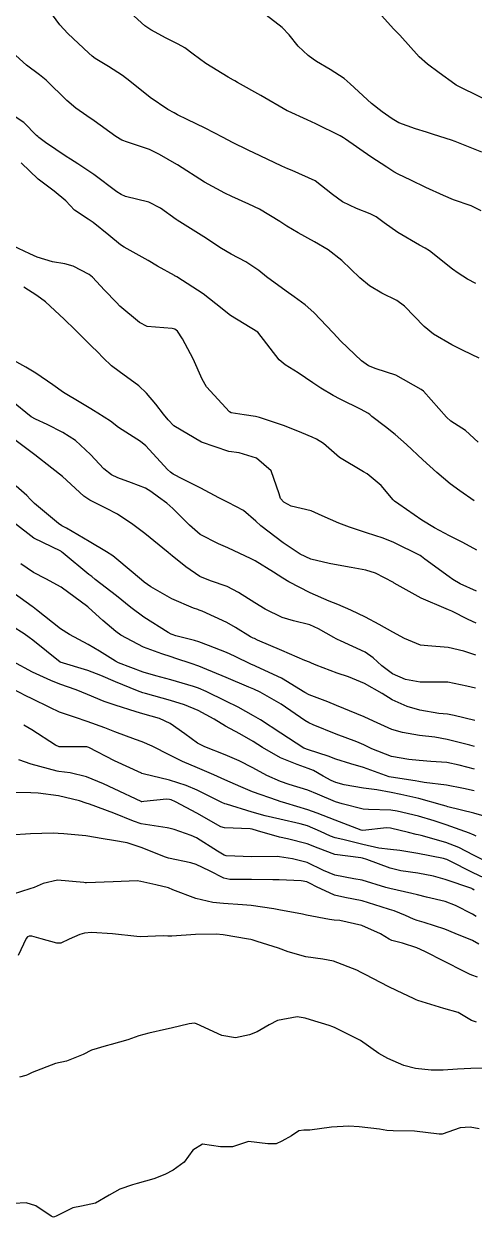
# Model space of a CAD drawing. Header units: metres. Extents: x 298520 to 308411, y 7433745 to 7450750.
# Drawn here: x 300365 to 300397.5, y 7448669.1 to 7448755.3 of the extents above; entities that cross this region are included whole.
import ezdxf

# ---------------------------------------------------------------- set-up
doc = ezdxf.new("R2010")
doc.units = ezdxf.units.M
doc.header["$LTSCALE"] = 10
doc.layers.add('Curvas de Nivel 1m', color=11, linetype='Continuous')
doc.layers.add('Curvas de Nivel 5m', color=15, linetype='Continuous')

msp = doc.modelspace()

# ---------------------------------------------------------------- linework, layer by layer
at = {"layer": 'Curvas de Nivel 1m', "flags": 128}
for points, elevation in [([(300397.641, 7448736.556), (300397.039, 7448736.874), (300396.369, 7448737.296), (300395.96, 7448737.596), (300394.297, 7448738.907), (300393.976, 7448739.112), (300393.562, 7448739.332), (300391.993, 7448740.243), (300391.009, 7448740.945), (300390.431, 7448741.378), (300390.009, 7448741.588), (300389.015, 7448741.968), (300388.018, 7448742.451), (300387.275, 7448742.987), (300386.037, 7448743.971), (300384.363, 7448744.711), (300384.05, 7448744.83), (300383.62, 7448745.034), (300382.06, 7448745.772), (300381.189, 7448746.188), (300380.069, 7448746.732), (300379.382, 7448747.087), (300378.08, 7448747.762), (300376.801, 7448748.398), (300376.089, 7448748.743), (300375.841, 7448748.875), (300375.397, 7448749.13), (300374.106, 7448749.991), (300372.655, 7448751.165), (300372.127, 7448751.565), (300371.1, 7448752.213), (300370.139, 7448752.792), (300369.921, 7448752.973), (300369.686, 7448753.197), (300368.164, 7448754.612), (300367.591, 7448755.226), (300366.192, 7448757.165)], 707), ([(300398.012, 7448741.813), (300397.303, 7448742.158), (300396.02, 7448742.606), (300395.306, 7448742.897), (300394.029, 7448743.494), (300392.942, 7448744.013), (300392.038, 7448744.452), (300391.723, 7448744.618), (300391.206, 7448744.943), (300390.054, 7448745.71), (300388.228, 7448746.978), (300388.074, 7448747.079), (300387.849, 7448747.208), (300386.084, 7448748.074), (300385.443, 7448748.366), (300384.092, 7448748.987), (300384.012, 7448749.031), (300382.109, 7448750.119), (300380.422, 7448751.076), (300380.227, 7448751.182), (300380.125, 7448751.24), (300379.76, 7448751.451), (300378.136, 7448752.449), (300377.223, 7448753.109), (300376.609, 7448753.576), (300376.15, 7448753.829), (300375.282, 7448754.261), (300374.16, 7448754.868), (300373.731, 7448755.154), (300372.184, 7448756.553)], 708), ([(300398.061, 7448746.045), (300396.133, 7448746.818), (300396.072, 7448746.84), (300395.943, 7448746.882), (300394.515, 7448747.341), (300394.079, 7448747.476), (300393.286, 7448747.713), (300392.085, 7448748.151), (300391.587, 7448748.437), (300390.871, 7448748.948), (300390.102, 7448749.561), (300388.559, 7448750.976), (300388.127, 7448751.346), (300387.12, 7448752.003), (300386.139, 7448752.58), (300385.883, 7448752.746), (300385.517, 7448753.009), (300384.811, 7448753.681), (300384.158, 7448754.502), (300383.649, 7448755.035), (300382.18, 7448756.166)], 709), ([(300397.886, 7448731.164), (300396.724, 7448731.71), (300395.895, 7448732.115), (300394.568, 7448732.903), (300393.911, 7448733.447), (300392.483, 7448734.924), (300391.937, 7448735.32), (300390.851, 7448735.855), (300389.947, 7448736.395), (300389.251, 7448736.967), (300387.965, 7448738.209), (300386.978, 7448738.99), (300385.981, 7448739.568), (300384.8, 7448740.208), (300383.998, 7448740.69), (300383.48, 7448741.035), (300382.012, 7448741.921), (300381.244, 7448742.291), (300380.021, 7448742.845), (300379.511, 7448743.085), (300378.034, 7448743.87), (300376.102, 7448745.12), (300376.053, 7448745.15), (300374.786, 7448745.865), (300374.064, 7448746.219), (300372.485, 7448746.75), (300372.07, 7448746.911), (300371.632, 7448747.174), (300370.084, 7448748.303), (300369.548, 7448748.659), (300368.749, 7448749.21), (300368.101, 7448749.772), (300366.599, 7448751.235), (300366.127, 7448751.616), (300365.195, 7448752.316), (300364.143, 7448753.27)], 706), ([(300397.526, 7448720.864), (300396.468, 7448721.578), (300395.775, 7448722.082), (300394.807, 7448722.9), (300393.797, 7448723.819), (300392.617, 7448724.922), (300391.82, 7448725.641), (300391.1, 7448726.215), (300390.13, 7448726.956), (300389.971, 7448727.094), (300389.835, 7448727.193), (300389.351, 7448727.452), (300387.845, 7448728.194), (300387.335, 7448728.475), (300386.453, 7448729.001), (300385.859, 7448729.382), (300384.796, 7448730.094), (300383.878, 7448730.685), (300383.434, 7448731.034), (300381.903, 7448733.05), (300379.92, 7448734.244), (300378.871, 7448735.091), (300377.94, 7448735.799), (300376.042, 7448737.029), (300375.953, 7448737.08), (300375.927, 7448737.095), (300375.876, 7448737.121), (300374.637, 7448737.817), (300373.963, 7448738.208), (300372.233, 7448739.167), (300371.975, 7448739.337), (300371.126, 7448740.038), (300370, 7448740.964), (300369.646, 7448741.195), (300368.66, 7448741.861), (300368.016, 7448742.516), (300367.191, 7448743.228), (300366.036, 7448744.085), (300364.794, 7448745.259)], 704), ([(300397.717, 7448717.29), (300396.694, 7448717.847), (300395.727, 7448718.335), (300394.65, 7448718.901), (300393.741, 7448719.465), (300392.068, 7448720.617), (300391.762, 7448720.836), (300391.664, 7448720.931), (300390.802, 7448721.974), (300389.781, 7448722.818), (300389.527, 7448722.963), (300387.798, 7448723.99), (300386.629, 7448724.998), (300386.128, 7448725.317), (300385.817, 7448725.455), (300385.062, 7448725.776), (300383.825, 7448726.283), (300382.004, 7448726.876), (300381.832, 7448726.925), (300381.726, 7448726.946), (300380.898, 7448727.064), (300379.971, 7448727.214), (300379.835, 7448727.293), (300378.193, 7448729.097), (300377.861, 7448729.642), (300377.216, 7448731.107), (300376.449, 7448732.563), (300376.101, 7448733.118), (300375.905, 7448733.268), (300375.714, 7448733.315), (300373.907, 7448733.447), (300373.336, 7448733.731), (300371.929, 7448734.924), (300371.675, 7448735.174), (300370.83, 7448736.075), (300369.951, 7448737.002), (300369.706, 7448737.202), (300368.559, 7448737.811), (300367.96, 7448737.973), (300367.074, 7448738.117), (300365.965, 7448738.46), (300365.418, 7448738.699), (300364.204, 7448739.267)], 703), ([(300397.685, 7448714.33), (300396.499, 7448714.878), (300395.982, 7448715.172), (300395.698, 7448715.377), (300393.963, 7448716.655), (300393.712, 7448716.841), (300393.605, 7448716.911), (300391.722, 7448717.859), (300390.941, 7448718.158), (300389.729, 7448718.547), (300388.524, 7448718.972), (300387.746, 7448719.256), (300386.536, 7448719.783), (300385.754, 7448720.134), (300384.297, 7448720.485), (300383.76, 7448720.763), (300383.538, 7448721.032), (300383.422, 7448721.378), (300382.844, 7448723.039), (300381.796, 7448723.952), (300380.55, 7448724.321), (300379.803, 7448724.419), (300377.813, 7448725.1), (300375.824, 7448726.273), (300375.415, 7448726.712), (300375.088, 7448727.131), (300374.536, 7448727.836), (300373.848, 7448728.643), (300373.288, 7448729.156), (300371.868, 7448730.204), (300371.317, 7448730.618), (300370.723, 7448731.187), (300370.312, 7448731.619), (300369.891, 7448732.031), (300368.695, 7448733.212), (300367.914, 7448733.973), (300366.559, 7448735.234), (300365.937, 7448735.693), (300364.992, 7448736.302)], 702), ([(300397.655, 7448712.023), (300397.076, 7448712.287), (300395.893, 7448712.887), (300395.665, 7448713.001), (300395.485, 7448713.073), (300393.677, 7448713.836), (300391.746, 7448714.929), (300391.693, 7448714.959), (300390.378, 7448715.628), (300389.702, 7448715.852), (300388.625, 7448716.049), (300387.705, 7448716.206), (300387.051, 7448716.334), (300385.709, 7448716.662), (300384.956, 7448717.018), (300383.725, 7448717.839), (300382.103, 7448719.046), (300381.746, 7448719.387), (300380.859, 7448720.169), (300379.76, 7448720.751), (300379.079, 7448721.087), (300377.77, 7448721.772), (300376.473, 7448722.416), (300375.78, 7448722.788), (300375.583, 7448722.925), (300375.379, 7448723.126), (300373.808, 7448724.838), (300373.412, 7448725.154), (300371.823, 7448726.161), (300371.257, 7448726.608), (300370.342, 7448727.192), (300370.016, 7448727.379), (300369.837, 7448727.498), (300369.105, 7448727.946), (300367.855, 7448728.675), (300367.089, 7448729.228), (300365.871, 7448730.069), (300365.14, 7448730.515), (300363.882, 7448731.219)], 701), ([(300397.6, 7448707.326), (300396.988, 7448707.483), (300395.606, 7448707.764), (300394.734, 7448707.771), (300393.606, 7448707.764), (300392.559, 7448707.97), (300391.615, 7448708.381), (300390.841, 7448708.942), (300390.214, 7448709.537), (300389.633, 7448709.929), (300387.864, 7448710.755), (300387.642, 7448710.854), (300387.555, 7448710.895), (300387.391, 7448710.984), (300386.268, 7448711.62), (300385.652, 7448711.901), (300384.478, 7448712.199), (300383.657, 7448712.44), (300382.421, 7448713.042), (300381.67, 7448713.496), (300380.504, 7448714.244), (300379.687, 7448714.677), (300378.478, 7448715.092), (300377.696, 7448715.402), (300376.681, 7448716.093), (300375.711, 7448716.892), (300375.582, 7448716.992), (300375.405, 7448717.125), (300373.733, 7448718.506), (300372.858, 7448719.159), (300371.75, 7448719.89), (300370.916, 7448720.344), (300369.76, 7448720.902), (300369.334, 7448721.204), (300367.777, 7448722.614), (300367.028, 7448723.228), (300365.797, 7448724.184), (300364.343, 7448725.262)], 699), ([(300397.574, 7448704.993), (300396.063, 7448705.368), (300395.578, 7448705.447), (300394.961, 7448705.514), (300393.581, 7448705.744), (300392.67, 7448706.01), (300391.589, 7448706.504), (300390.86, 7448706.947), (300389.604, 7448707.678), (300388.431, 7448708.151), (300387.614, 7448708.414), (300386.103, 7448709.003), (300385.77, 7448709.153), (300385.625, 7448709.216), (300385.296, 7448709.344), (300383.633, 7448710.062), (300381.874, 7448710.814), (300381.642, 7448710.916), (300381.548, 7448710.957), (300381.37, 7448711.054), (300380.291, 7448711.712), (300379.653, 7448712.075), (300377.874, 7448712.885), (300377.662, 7448712.975), (300377.568, 7448713.008), (300377.252, 7448713.106), (300375.673, 7448713.797), (300374.17, 7448714.661), (300373.691, 7448714.993), (300373.488, 7448715.152), (300371.708, 7448716.653), (300371.416, 7448716.88), (300370.965, 7448717.181), (300369.724, 7448717.933), (300368.076, 7448718.879), (300367.741, 7448719.064), (300367.492, 7448719.223), (300365.757, 7448720.663), (300365.473, 7448720.957), (300365.199, 7448721.248), (300364.441, 7448721.931)], 698), ([(300397.547, 7448703.122), (300397.192, 7448703.221), (300395.554, 7448703.64), (300394.668, 7448703.787), (300393.558, 7448703.915), (300392.351, 7448704.138), (300391.564, 7448704.36), (300390.242, 7448704.953), (300389.576, 7448705.276), (300389.053, 7448705.491), (300387.584, 7448706.087), (300386.938, 7448706.341), (300385.591, 7448706.845), (300385.287, 7448707.013), (300383.608, 7448708.05), (300381.765, 7448708.904), (300381.622, 7448708.963), (300381.426, 7448709.053), (300380.209, 7448709.651), (300379.631, 7448709.903), (300378.319, 7448710.411), (300377.639, 7448710.671), (300377.313, 7448710.778), (300375.969, 7448711.125), (300375.715, 7448711.2), (300375.644, 7448711.228), (300375.429, 7448711.348), (300373.656, 7448712.461), (300372.717, 7448713.159), (300371.675, 7448713.994), (300370.154, 7448715.193), (300369.894, 7448715.397), (300369.696, 7448715.554), (300367.835, 7448717.095), (300367.713, 7448717.19), (300367.66, 7448717.221), (300365.727, 7448718.175), (300364.324, 7448719.261)], 697), ([(300397.529, 7448701.495), (300396.442, 7448701.786), (300395.534, 7448701.966), (300394.385, 7448702.051), (300393.535, 7448702.104), (300392.795, 7448702.181), (300391.538, 7448702.414), (300390.133, 7448702.954), (300389.547, 7448703.25), (300389.046, 7448703.47), (300387.559, 7448704.02), (300385.892, 7448704.681), (300385.57, 7448704.83), (300385.287, 7448705.013), (300383.584, 7448706.18), (300382.056, 7448707.045), (300381.596, 7448707.258), (300381.243, 7448707.411), (300379.608, 7448708.106), (300377.911, 7448708.805), (300377.62, 7448708.913), (300377.068, 7448709.108), (300375.973, 7448709.471), (300375.627, 7448709.588), (300374.958, 7448709.808), (300373.634, 7448710.304), (300372.005, 7448711.166), (300371.645, 7448711.42), (300370.69, 7448712.221), (300369.663, 7448713.166), (300369.624, 7448713.2), (300367.684, 7448714.62), (300366.581, 7448715.231), (300365.697, 7448715.692), (300364.773, 7448716.323)], 696), ([(300398.246, 7448698.098), (300397.495, 7448698.312), (300395.614, 7448698.776), (300395.502, 7448698.809), (300395.235, 7448698.893), (300393.507, 7448699.368), (300392.229, 7448699.648), (300391.511, 7448699.794), (300390.476, 7448699.987), (300389.515, 7448700.124), (300388.124, 7448700.367), (300387.518, 7448700.531), (300387.2, 7448700.665), (300386.608, 7448700.994), (300385.904, 7448701.381), (300385.528, 7448701.539), (300384.724, 7448701.825), (300383.536, 7448702.296), (300382.224, 7448703.043), (300381.549, 7448703.48), (300380.593, 7448704.029), (300379.566, 7448704.603), (300378.743, 7448705.088), (300377.579, 7448705.714), (300376.597, 7448706.128), (300375.586, 7448706.452), (300373.792, 7448706.947), (300373.591, 7448707.007), (300373.198, 7448707.154), (300371.602, 7448707.798), (300370.549, 7448708.245), (300369.614, 7448708.601), (300367.623, 7448709.22), (300365.638, 7448710.797), (300365.388, 7448710.991), (300365.019, 7448711.249), (300364.182, 7448711.795)], 694), ([(300397.671, 7448696.658), (300397.472, 7448696.746), (300397.392, 7448696.781), (300397.185, 7448696.864), (300395.482, 7448697.472), (300394.624, 7448697.76), (300393.491, 7448698.083), (300391.962, 7448698.467), (300391.497, 7448698.536), (300389.885, 7448698.568), (300389.498, 7448698.604), (300387.981, 7448698.975), (300387.504, 7448699.135), (300386.197, 7448699.686), (300385.512, 7448699.967), (300384.163, 7448700.377), (300383.519, 7448700.593), (300382.549, 7448701.04), (300381.528, 7448701.593), (300380.556, 7448702.088), (300379.537, 7448702.522), (300378.069, 7448703.095), (300377.547, 7448703.364), (300376.623, 7448704.048), (300375.568, 7448704.797), (300374.793, 7448705.138), (300373.576, 7448705.487), (300373.104, 7448705.629), (300371.582, 7448706.099), (300370.788, 7448706.385), (300369.59, 7448706.891), (300368.776, 7448707.208), (300367.599, 7448707.633), (300366.934, 7448707.896), (300365.612, 7448708.485), (300364.203, 7448709.261)], 693), ([(300398.345, 7448694.851), (300397.457, 7448695.281), (300396.415, 7448695.828), (300395.466, 7448696.198), (300393.677, 7448696.702), (300393.471, 7448696.749), (300393.335, 7448696.775), (300392.78, 7448696.92), (300391.477, 7448697.226), (300391.176, 7448697.245), (300389.475, 7448697.071), (300389.343, 7448697.094), (300387.485, 7448697.8), (300386.172, 7448698.32), (300385.496, 7448698.563), (300383.908, 7448699.026), (300383.504, 7448699.155), (300383.321, 7448699.216), (300381.511, 7448699.855), (300380.659, 7448700.207), (300379.519, 7448700.729), (300378.706, 7448701.088), (300377.528, 7448701.573), (300376.452, 7448702.036), (300375.537, 7448702.502), (300374.263, 7448703.143), (300373.548, 7448703.458), (300373.066, 7448703.639), (300371.563, 7448704.185), (300370.853, 7448704.468), (300369.57, 7448704.932), (300368.718, 7448705.209), (300367.577, 7448705.614), (300366.872, 7448705.935), (300365.586, 7448706.577), (300365.134, 7448706.792), (300364.225, 7448707.261)], 692), ([(300399.02, 7448693.253), (300397.44, 7448694.005), (300395.682, 7448694.887), (300395.531, 7448694.967), (300395.454, 7448694.997), (300395.31, 7448695.036), (300393.458, 7448695.399), (300392.148, 7448695.618), (300391.461, 7448695.699), (300390.622, 7448695.788), (300389.464, 7448696.041), (300388.035, 7448696.407), (300387.468, 7448696.534), (300387.139, 7448696.654), (300386.415, 7448696.996), (300385.479, 7448697.387), (300384.956, 7448697.54), (300383.485, 7448697.868), (300382.41, 7448698.119), (300381.493, 7448698.378), (300379.63, 7448698.949), (300379.502, 7448698.991), (300379.297, 7448699.082), (300377.512, 7448699.981), (300376.722, 7448700.319), (300375.519, 7448700.692), (300373.603, 7448701.149), (300373.523, 7448701.174), (300373.487, 7448701.187), (300371.537, 7448702.093), (300369.686, 7448703.062), (300369.551, 7448703.099), (300367.679, 7448703.09), (300367.551, 7448703.108), (300367.284, 7448703.223), (300365.564, 7448704.317), (300364.985, 7448704.666)], 691), ([(300397.663, 7448690.857), (300397.404, 7448691.011), (300396.169, 7448691.638), (300395.413, 7448691.928), (300394.066, 7448692.254), (300393.418, 7448692.403), (300393.007, 7448692.504), (300391.422, 7448692.865), (300391.146, 7448692.943), (300389.438, 7448693.464), (300388.834, 7448693.572), (300387.442, 7448693.842), (300386.631, 7448694.178), (300385.45, 7448694.741), (300384.391, 7448695.021), (300383.454, 7448695.167), (300383.302, 7448695.184), (300381.454, 7448695.169), (300379.611, 7448695.235), (300379.455, 7448695.278), (300378.972, 7448695.57), (300377.467, 7448696.527), (300377.069, 7448696.706), (300375.844, 7448697.124), (300375.475, 7448697.236), (300375.347, 7448697.259), (300373.479, 7448697.544), (300372.912, 7448697.725), (300371.49, 7448698.315), (300369.735, 7448698.961), (300369.501, 7448699.042), (300369.011, 7448699.205), (300367.506, 7448699.569), (300366.018, 7448699.753), (300365.508, 7448699.769), (300364.042, 7448699.795)], 689), ([(300397.863, 7448688.855), (300397.386, 7448689.123), (300396.145, 7448689.634), (300395.393, 7448689.936), (300393.892, 7448690.411), (300393.399, 7448690.564), (300393.144, 7448690.658), (300392.56, 7448690.923), (300391.73, 7448691.259), (300391.407, 7448691.361), (300390.803, 7448691.555), (300389.418, 7448691.987), (300388.178, 7448692.216), (300387.424, 7448692.398), (300386.124, 7448693), (300385.673, 7448693.244), (300385.436, 7448693.347), (300385.026, 7448693.425), (300383.438, 7448693.497), (300382.969, 7448693.504), (300381.438, 7448693.511), (300379.882, 7448693.518), (300379.438, 7448693.626), (300378.396, 7448694.138), (300377.448, 7448694.593), (300377.064, 7448694.72), (300375.452, 7448695.06), (300375.223, 7448695.132), (300373.46, 7448695.837), (300372.449, 7448696.175), (300371.465, 7448696.347), (300370.732, 7448696.447), (300369.468, 7448696.675), (300367.872, 7448696.813), (300367.469, 7448696.84), (300367.103, 7448696.859), (300365.469, 7448696.83), (300364.001, 7448696.731)], 688), ([(300397.744, 7448686.461), (300397.351, 7448686.623), (300397.174, 7448686.686), (300396.793, 7448686.868), (300395.364, 7448687.611), (300393.95, 7448688.328), (300393.378, 7448688.585), (300392.342, 7448688.926), (300391.576, 7448689.128), (300391.386, 7448689.207), (300390.745, 7448689.59), (300389.395, 7448690.201), (300387.825, 7448690.549), (300387.399, 7448690.595), (300387.057, 7448690.642), (300385.402, 7448690.952), (300385.124, 7448691.013), (300383.408, 7448691.336), (300383.048, 7448691.394), (300381.412, 7448691.641), (300380.791, 7448691.687), (300379.413, 7448691.78), (300378.639, 7448691.863), (300377.419, 7448692.14), (300375.766, 7448692.787), (300375.43, 7448692.917), (300374.515, 7448693.139), (300373.435, 7448693.388), (300373.174, 7448693.415), (300371.435, 7448693.344), (300369.515, 7448693.28), (300369.434, 7448693.285), (300369.337, 7448693.298), (300367.435, 7448693.472), (300366.396, 7448693.236), (300365.733, 7448692.94), (300365.427, 7448692.853), (300364.221, 7448692.462)], 687), ([(300397.672, 7448683.22), (300397.318, 7448683.338), (300396.358, 7448683.909), (300395.326, 7448684.217), (300393.449, 7448684.791), (300393.332, 7448684.835), (300393.279, 7448684.857), (300393.182, 7448684.912), (300391.913, 7448685.506), (300391.341, 7448685.777), (300389.639, 7448686.668), (300389.351, 7448686.817), (300389.043, 7448686.963), (300387.363, 7448687.621), (300386.593, 7448687.764), (300385.367, 7448687.934), (300384.089, 7448688.306), (300383.376, 7448688.553), (300381.852, 7448689.053), (300381.492, 7448689.166), (300381.384, 7448689.192), (300381.228, 7448689.218), (300379.387, 7448689.536), (300378.888, 7448689.585), (300377.387, 7448689.558), (300375.678, 7448689.418), (300375.386, 7448689.424), (300375.066, 7448689.453), (300373.385, 7448689.388), (300373.144, 7448689.394), (300371.387, 7448689.588), (300369.885, 7448689.69), (300369.387, 7448689.652), (300369.029, 7448689.561), (300368.279, 7448689.211), (300367.676, 7448688.92), (300367.378, 7448688.92), (300366.254, 7448689.237), (300365.576, 7448689.438), (300365.385, 7448689.437), (300365.258, 7448689.377), (300365.167, 7448689.252), (300364.588, 7448688.034)], 686), ([(300397.878, 7448675.518), (300397.221, 7448675.645), (300396.514, 7448675.583), (300395.215, 7448675.144), (300394.982, 7448675.125), (300393.217, 7448675.343), (300391.658, 7448675.374), (300391.218, 7448675.404), (300390.677, 7448675.487), (300389.22, 7448675.656), (300388.475, 7448675.712), (300387.219, 7448675.632), (300385.638, 7448675.425), (300385.217, 7448675.425), (300384.859, 7448675.371), (300384.312, 7448675.019), (300383.614, 7448674.621), (300383.207, 7448674.433), (300382.608, 7448674.44), (300381.208, 7448674.614), (300380.062, 7448674.214), (300379.204, 7448674.212), (300377.887, 7448674.412), (300377.202, 7448673.981), (300376.578, 7448673.109), (300375.768, 7448672.538), (300375.179, 7448672.219), (300374.393, 7448671.919), (300373.169, 7448671.573), (300372.849, 7448671.474), (300371.938, 7448671.168), (300371.159, 7448670.739), (300370.181, 7448670.161), (300369.15, 7448669.942), (300368.538, 7448669.817), (300367.334, 7448669.218), (300367.206, 7448669.155), (300367.142, 7448669.143), (300367.076, 7448669.155), (300366.978, 7448669.222), (300365.871, 7448669.96), (300365.152, 7448670.165), (300364.272, 7448670.139)], 684)]:
    msp.add_lwpolyline(points, dxfattribs=dict(at, elevation=elevation))
at = {"layer": 'Curvas de Nivel 5m', "flags": 128}
for points, elevation in [([(300398.109, 7448749.937), (300396.218, 7448750.879), (300396.124, 7448750.939), (300394.998, 7448751.763), (300394.138, 7448752.387), (300393.535, 7448752.916), (300392.158, 7448754.479), (300391.931, 7448754.703), (300391.68, 7448754.937), (300390.187, 7448756.598)], 710), ([(300397.815, 7448725.096), (300396.899, 7448725.949), (300395.83, 7448726.621), (300395.518, 7448726.893), (300393.852, 7448728.777), (300393.698, 7448728.912), (300391.868, 7448729.944), (300390.431, 7448730.395), (300389.878, 7448730.622), (300389.385, 7448730.965), (300387.897, 7448732.393), (300387.327, 7448732.986), (300385.925, 7448734.467), (300385.3, 7448735.009), (300384.506, 7448735.589), (300383.943, 7448735.998), (300382.528, 7448737.044), (300381.957, 7448737.485), (300381.014, 7448738.115), (300379.969, 7448738.667), (300379.266, 7448739.087), (300377.985, 7448739.93), (300376.067, 7448741.119), (300376.003, 7448741.165), (300374.867, 7448741.993), (300374.016, 7448742.425), (300372.344, 7448742.842), (300372.021, 7448742.974), (300371.718, 7448743.173), (300370.042, 7448744.435), (300368.886, 7448745.207), (300368.368, 7448745.528), (300368.058, 7448745.723), (300366.561, 7448746.742), (300366.072, 7448747.101), (300365.994, 7448747.163), (300365.915, 7448747.242), (300365.005, 7448748.179), (300364.088, 7448748.776)], 705), ([(300397.631, 7448709.71), (300396.757, 7448709.996), (300395.637, 7448710.269), (300394.16, 7448710.383), (300393.638, 7448710.451), (300392.479, 7448710.922), (300391.647, 7448711.372), (300390.649, 7448711.941), (300389.658, 7448712.468), (300388.619, 7448712.97), (300387.669, 7448713.375), (300387.034, 7448713.628), (300385.681, 7448714.229), (300384.122, 7448715.026), (300383.695, 7448715.278), (300383.016, 7448715.72), (300381.708, 7448716.531), (300381.364, 7448716.71), (300380.591, 7448717.067), (300379.719, 7448717.475), (300379.057, 7448717.753), (300377.733, 7448718.427), (300376.95, 7448719.108), (300375.755, 7448720.316), (300375.321, 7448720.689), (300374.717, 7448721.136), (300374.163, 7448721.54), (300373.769, 7448721.786), (300372.763, 7448722.17), (300371.776, 7448722.517), (300371.334, 7448722.732), (300370.76, 7448723.185), (300369.798, 7448724.219), (300368.737, 7448725.211), (300367.819, 7448725.791), (300366.69, 7448726.366), (300365.828, 7448726.759), (300365.523, 7448726.938), (300365.139, 7448727.25), (300363.848, 7448728.306)], 700), ([(300397.513, 7448699.912), (300396.744, 7448700.1), (300395.517, 7448700.331), (300393.905, 7448700.52), (300393.52, 7448700.591), (300393.253, 7448700.646), (300391.523, 7448700.905), (300391.367, 7448700.942), (300389.529, 7448701.604), (300388.619, 7448701.883), (300387.535, 7448702.215), (300386.968, 7448702.42), (300385.542, 7448702.874), (300385.223, 7448703.013), (300383.559, 7448704.094), (300382.077, 7448705.045), (300381.576, 7448705.347), (300380.477, 7448705.962), (300379.586, 7448706.409), (300378.151, 7448707.094), (300377.596, 7448707.336), (300377.239, 7448707.464), (300375.605, 7448707.95), (300374.533, 7448708.217), (300373.613, 7448708.489), (300371.838, 7448709.168), (300371.624, 7448709.283), (300370.461, 7448710.017), (300369.636, 7448710.492), (300368.294, 7448711.213), (300367.647, 7448711.63), (300365.903, 7448712.996), (300365.662, 7448713.19), (300365.633, 7448713.211), (300365.592, 7448713.241), (300363.683, 7448714.611)], 695), ([(300397.524, 7448692.757), (300397.423, 7448692.826), (300397.397, 7448692.834), (300397.341, 7448692.861), (300395.432, 7448693.516), (300394.582, 7448693.752), (300393.439, 7448693.97), (300392.215, 7448694.155), (300391.444, 7448694.345), (300389.762, 7448694.957), (300389.454, 7448695.06), (300389.335, 7448695.081), (300387.456, 7448695.33), (300386.242, 7448695.779), (300385.464, 7448696.096), (300384.046, 7448696.446), (300383.468, 7448696.578), (300381.861, 7448697.046), (300381.475, 7448697.163), (300381.342, 7448697.185), (300379.475, 7448697.247), (300379.23, 7448697.33), (300377.491, 7448698.317), (300375.948, 7448699.123), (300375.639, 7448699.263), (300375.505, 7448699.308), (300375.307, 7448699.33), (300373.654, 7448699.148), (300373.521, 7448699.132), (300373.503, 7448699.135), (300373.464, 7448699.15), (300371.512, 7448700.066), (300370.754, 7448700.42), (300369.52, 7448700.929), (300368.331, 7448701.212), (300367.524, 7448701.324), (300367.395, 7448701.351), (300365.532, 7448701.854), (300364.624, 7448702.166)], 690), ([(300398.315, 7448679.896), (300397.273, 7448679.874), (300396.319, 7448679.833), (300395.272, 7448679.762), (300394.416, 7448679.754), (300393.272, 7448679.865), (300392.442, 7448680.089), (300391.279, 7448680.59), (300390.642, 7448680.946), (300389.297, 7448681.908), (300387.473, 7448682.816), (300387.312, 7448682.892), (300387.053, 7448682.984), (300385.706, 7448683.393), (300385.318, 7448683.52), (300384.729, 7448683.606), (300383.316, 7448683.346), (300382.701, 7448683.039), (300381.845, 7448682.512), (300381.302, 7448682.3), (300380.279, 7448682.089), (300379.3, 7448682.246), (300377.455, 7448683.099), (300377.313, 7448683.153), (300376.943, 7448683.106), (300375.636, 7448682.797), (300375.307, 7448682.712), (300374.017, 7448682.429), (300373.299, 7448682.234), (300372.506, 7448681.947), (300371.289, 7448681.596), (300370.951, 7448681.512), (300369.892, 7448681.191), (300369.28, 7448680.891), (300368.076, 7448680.41), (300367.273, 7448680.226), (300365.601, 7448679.58), (300365.265, 7448679.41), (300365.146, 7448679.37), (300364.678, 7448679.256)], 685)]:
    msp.add_lwpolyline(points, dxfattribs=dict(at, elevation=elevation))

doc.saveas('drawing.dxf')
